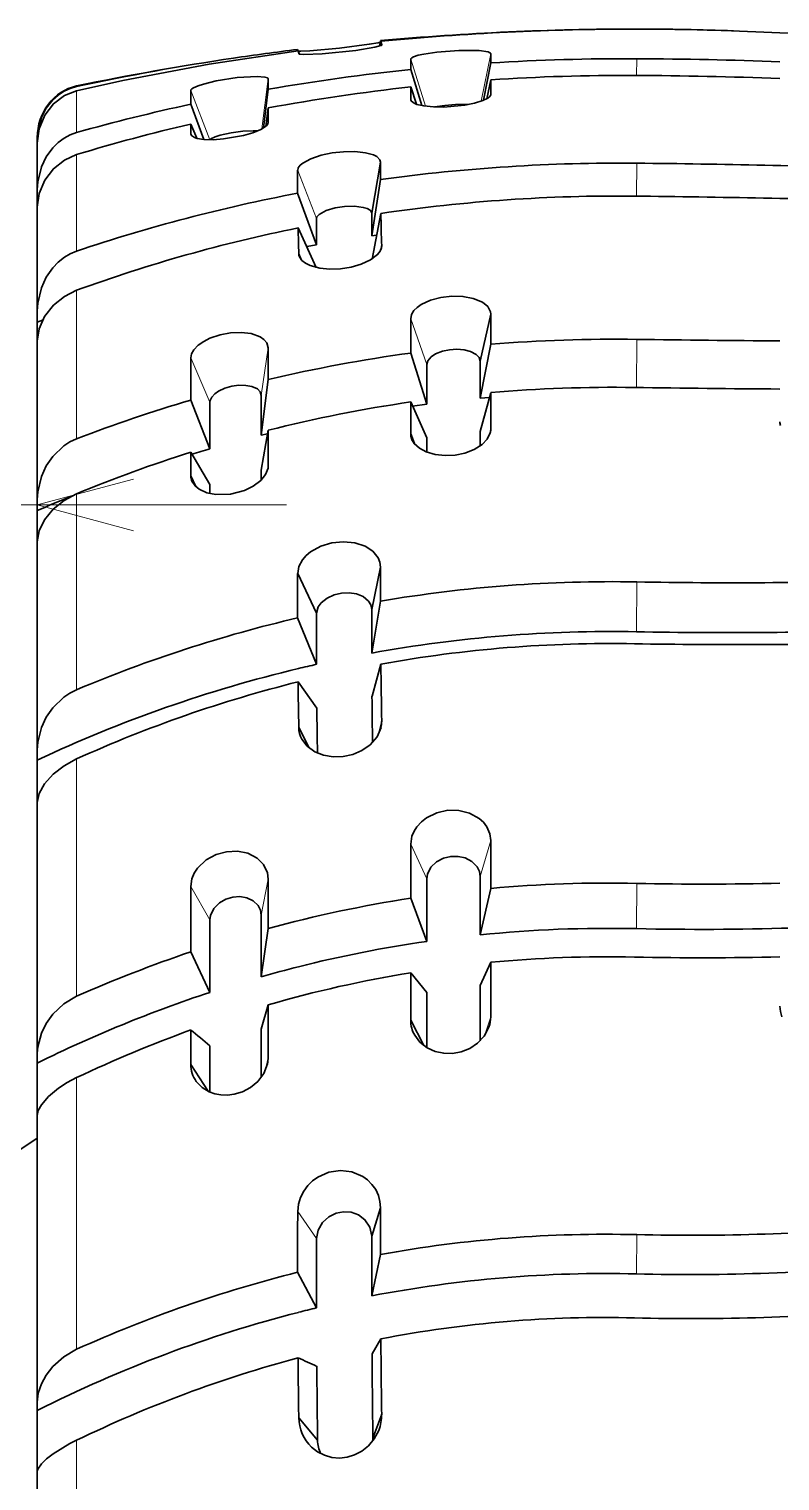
# Model space of a CAD drawing. Extents: x 2 to 295, y 3 to 209.
# Drawn here: x 143.45 to 158.51, y 136.95 to 166.06 of the extents above; entities that cross this region are included whole.
import ezdxf

# ---------------------------------------------------------------- set-up
doc = ezdxf.new("R2010")
doc.units = 0

msp = doc.modelspace()

# ---------------------------------------------------------------- linework, layer by layer
at = {"color": 7, "lineweight": 35, "ltscale": 0.000681279}
msp.add_line((148.843, 165.623), (148.834, 165.648), dxfattribs=at)
at = {"color": 7, "lineweight": 35, "ltscale": 0.002755}
msp.add_line((150.495, 165.825), (150.478, 165.717), dxfattribs=at)
at = {"color": 7, "lineweight": 35, "ltscale": 0.002353}
msp.add_line((150.488, 165.72), (150.503, 165.813), dxfattribs=at)
at = {"color": 7, "lineweight": 35, "ltscale": 0.001864}
msp.add_line((150.503, 165.813), (150.52, 165.74), dxfattribs=at)
at = {"color": 7, "lineweight": 35, "ltscale": 3.55095e-05}
msp.add_line((150.52, 165.74), (150.52, 165.738), dxfattribs=at)
at = {"color": 7, "lineweight": 35, "ltscale": 0.001848}
msp.add_line((148.843, 165.623), (148.869, 165.554), dxfattribs=at)
at = {"color": 7, "lineweight": 35, "ltscale": 0.001583}
msp.add_line((148.857, 165.561), (148.843, 165.623), dxfattribs=at)
at = {"color": 7, "lineweight": 35, "ltscale": 1.46208e-05}
msp.add_line((148.857, 165.561), (148.857, 165.561), dxfattribs=at)
at = {"color": 7, "lineweight": 35, "ltscale": 0.005265}
msp.add_line((151.103, 165.245), (151.103, 165.455), dxfattribs=at)
at = {"color": 7, "lineweight": 13, "ltscale": 0.024746}
msp.add_line((151.401, 164.511), (151.103, 165.455), dxfattribs=at)
at = {"color": 7, "lineweight": 13, "ltscale": 0.024237}
msp.add_line((152.516, 164.611), (152.707, 165.562), dxfattribs=at)
at = {"color": 7, "lineweight": 35, "ltscale": 0.019057}
msp.add_line((152.707, 165.378), (152.563, 164.629), dxfattribs=at)
at = {"color": 7, "lineweight": 35, "ltscale": 0.004603}
msp.add_line((152.707, 165.562), (152.707, 165.378), dxfattribs=at)
at = {"color": 7, "lineweight": 13, "ltscale": 0.008386}
msp.add_line((155.635, 165.464), (155.633, 165.128), dxfattribs=at)
at = {"color": 7, "lineweight": 35, "ltscale": 0.018839}
msp.add_line((151.322, 164.524), (151.103, 165.245), dxfattribs=at)
at = {"color": 7, "lineweight": 13, "ltscale": 0.000276947}
msp.add_line((144.4, 164.917), (144.4, 164.906), dxfattribs=at)
at = {"color": 7, "lineweight": 13, "ltscale": 0.020887}
msp.add_line((144.4, 164.819), (144.4, 163.983), dxfattribs=at)
at = {"color": 7, "lineweight": 13, "ltscale": 0.026502}
msp.add_line((147.073, 163.84), (146.692, 164.829), dxfattribs=at)
at = {"color": 7, "lineweight": 35, "ltscale": 0.00696}
msp.add_line((146.692, 164.551), (146.692, 164.829), dxfattribs=at)
at = {"color": 7, "lineweight": 13, "ltscale": 0.025251}
msp.add_line((148.114, 164.055), (148.243, 165.057), dxfattribs=at)
at = {"color": 7, "lineweight": 35, "ltscale": 0.019563}
msp.add_line((148.243, 164.852), (148.148, 164.075), dxfattribs=at)
at = {"color": 7, "lineweight": 35, "ltscale": 0.00513}
msp.add_line((148.243, 165.057), (148.243, 164.852), dxfattribs=at)
at = {"color": 7, "lineweight": 35, "ltscale": 0.009184}
msp.add_line((151.103, 164.898), (151.221, 164.55), dxfattribs=at)
at = {"color": 7, "lineweight": 35, "ltscale": 0.006331}
msp.add_line((151.103, 164.644), (151.103, 164.897), dxfattribs=at)
at = {"color": 7, "lineweight": 35, "ltscale": 0.009683}
msp.add_line((152.626, 164.66), (152.707, 165.039), dxfattribs=at)
at = {"color": 7, "lineweight": 35, "ltscale": 0.007203}
msp.add_line((152.707, 165.039), (152.707, 164.751), dxfattribs=at)
at = {"color": 7, "lineweight": 35, "ltscale": 0.018832}
msp.add_line((146.955, 163.845), (146.692, 164.551), dxfattribs=at)
at = {"color": 7, "lineweight": 13, "ltscale": 0.000750011}
msp.add_line((151.103, 164.644), (151.112, 164.616), dxfattribs=at)
at = {"color": 7, "lineweight": 13, "ltscale": 0.000466009}
msp.add_line((152.707, 164.751), (152.703, 164.733), dxfattribs=at)
at = {"color": 7, "lineweight": 35, "ltscale": 0.00025428}
msp.add_line((152.707, 164.751), (152.706, 164.741), dxfattribs=at)
at = {"color": 7, "lineweight": 35, "ltscale": 0.009333}
msp.add_line((148.193, 164.107), (148.243, 164.477), dxfattribs=at)
at = {"color": 7, "lineweight": 35, "ltscale": 0.007285}
msp.add_line((148.243, 164.477), (148.243, 164.185), dxfattribs=at)
at = {"color": 7, "lineweight": 35, "ltscale": 0.007774}
msp.add_line((146.692, 164.153), (146.814, 163.867), dxfattribs=at)
at = {"color": 7, "lineweight": 35, "ltscale": 0.004899}
msp.add_line((146.692, 163.957), (146.692, 164.153), dxfattribs=at)
at = {"color": 7, "lineweight": 35, "ltscale": 0.00097092}
msp.add_line((146.692, 163.957), (146.706, 163.921), dxfattribs=at)
at = {"color": 7, "lineweight": 35, "ltscale": 0.000175801}
msp.add_line((148.243, 164.185), (148.243, 164.178), dxfattribs=at)
at = {"color": 7, "lineweight": 13, "ltscale": 0.00017545}
msp.add_line((148.243, 164.185), (148.243, 164.178), dxfattribs=at)
at = {"color": 7, "lineweight": 35, "ltscale": 0.000714874}
msp.add_line((143.612, 163.852), (143.612, 163.88), dxfattribs=at)
at = {"color": 7, "lineweight": 35, "ltscale": 0.001982}
msp.add_line((143.612, 163.772), (143.612, 163.852), dxfattribs=at)
at = {"color": 7, "lineweight": 35, "ltscale": 0.023347}
msp.add_line((143.612, 162.839), (143.612, 163.772), dxfattribs=at)
at = {"color": 7, "lineweight": 13, "ltscale": 0.048393}
msp.add_line((144.4, 163.541), (144.4, 161.605), dxfattribs=at)
at = {"color": 7, "lineweight": 35, "ltscale": 0.025952}
msp.add_line((150.321, 162.366), (150.496, 163.389), dxfattribs=at)
at = {"color": 7, "lineweight": 35, "ltscale": 0.008758}
msp.add_line((150.496, 163.389), (150.495, 163.039), dxfattribs=at)
at = {"color": 7, "lineweight": 13, "ltscale": 0.016502}
msp.add_line((155.635, 163.368), (155.63, 162.708), dxfattribs=at)
at = {"color": 7, "lineweight": 13, "ltscale": 0.025952}
msp.add_line((149.213, 162.259), (148.835, 163.225), dxfattribs=at)
at = {"color": 7, "lineweight": 35, "ltscale": 0.028456}
msp.add_line((150.495, 163.039), (150.321, 161.914), dxfattribs=at)
at = {"color": 7, "lineweight": 35, "ltscale": 0.005535}
msp.add_line((143.612, 162.617), (143.612, 162.839), dxfattribs=at)
at = {"color": 7, "lineweight": 35, "ltscale": 0.02755}
msp.add_line((149.213, 161.731), (148.834, 162.766), dxfattribs=at)
at = {"color": 7, "lineweight": 35, "ltscale": 0.00022404}
msp.add_line((143.62, 162.62), (143.612, 162.617), dxfattribs=at)
at = {"color": 7, "lineweight": 35, "ltscale": 0.003164}
msp.add_line((143.612, 162.491), (143.612, 162.617), dxfattribs=at)
at = {"color": 7, "lineweight": 35, "ltscale": 0.052153}
msp.add_line((143.612, 160.404), (143.612, 162.49), dxfattribs=at)
at = {"color": 7, "lineweight": 35, "ltscale": 0.023262}
msp.add_line((150.326, 161.447), (150.503, 162.361), dxfattribs=at)
at = {"color": 7, "lineweight": 35, "ltscale": 0.021772}
msp.add_line((148.843, 162.07), (149.208, 161.279), dxfattribs=at)
at = {"color": 7, "lineweight": 35, "ltscale": 0.002494}
msp.add_line((150.419, 161.928), (150.32, 161.914), dxfattribs=at)
at = {"color": 7, "lineweight": 35, "ltscale": 0.004986}
msp.add_line((149.213, 161.731), (149.017, 161.695), dxfattribs=at)
at = {"color": 7, "lineweight": 35, "ltscale": 0.001844}
msp.add_line((150.52, 161.711), (150.507, 161.638), dxfattribs=at)
at = {"color": 7, "lineweight": 35, "ltscale": 0.003048}
msp.add_line((148.857, 161.549), (148.903, 161.436), dxfattribs=at)
at = {"color": 7, "lineweight": 13, "ltscale": 0.074429}
msp.add_line((144.4, 160.82), (144.4, 157.843), dxfattribs=at)
at = {"color": 7, "lineweight": 35, "ltscale": 0.005589}
msp.add_line((143.612, 160.181), (143.612, 160.404), dxfattribs=at)
at = {"color": 7, "lineweight": 35, "ltscale": 0.002858}
msp.add_line((143.719, 160.221), (143.612, 160.181), dxfattribs=at)
at = {"color": 7, "lineweight": 35, "ltscale": 0.009574}
msp.add_line((143.612, 159.798), (143.612, 160.181), dxfattribs=at)
at = {"color": 7, "lineweight": 35, "ltscale": 0.017224}
msp.add_line((151.103, 159.561), (151.103, 160.25), dxfattribs=at)
at = {"color": 7, "lineweight": 13, "ltscale": 0.024278}
msp.add_line((151.426, 159.334), (151.103, 160.25), dxfattribs=at)
at = {"color": 7, "lineweight": 35, "ltscale": 0.024279}
msp.add_line((152.495, 159.396), (152.707, 160.344), dxfattribs=at)
at = {"color": 7, "lineweight": 35, "ltscale": 0.015183}
msp.add_line((152.707, 160.344), (152.707, 159.737), dxfattribs=at)
at = {"color": 7, "lineweight": 13, "ltscale": 0.024118}
msp.add_line((155.635, 159.836), (155.628, 158.871), dxfattribs=at)
at = {"color": 7, "lineweight": 35, "ltscale": 0.079374}
msp.add_line((143.612, 156.623), (143.612, 159.798), dxfattribs=at)
at = {"color": 7, "lineweight": 13, "ltscale": 0.024089}
msp.add_line((148.105, 158.71), (148.243, 159.664), dxfattribs=at)
at = {"color": 7, "lineweight": 35, "ltscale": 0.015852}
msp.add_line((148.243, 159.664), (148.243, 159.03), dxfattribs=at)
at = {"color": 7, "lineweight": 35, "ltscale": 0.026872}
msp.add_line((151.426, 158.536), (151.103, 159.561), dxfattribs=at)
at = {"color": 7, "lineweight": 35, "ltscale": 0.027588}
msp.add_line((152.707, 159.737), (152.494, 158.654), dxfattribs=at)
at = {"color": 7, "lineweight": 13, "ltscale": 0.024113}
msp.add_line((147.075, 158.578), (146.692, 159.464), dxfattribs=at)
at = {"color": 7, "lineweight": 35, "ltscale": 0.021114}
msp.add_line((146.692, 158.619), (146.692, 159.464), dxfattribs=at)
at = {"color": 7, "lineweight": 35, "ltscale": 0.01996}
msp.add_line((151.426, 159.334), (151.426, 158.536), dxfattribs=at)
at = {"color": 7, "lineweight": 35, "ltscale": 0.018564}
msp.add_line((152.495, 158.654), (152.495, 159.396), dxfattribs=at)
at = {"color": 7, "lineweight": 35, "ltscale": 0.02811}
msp.add_line((148.243, 159.03), (148.105, 157.914), dxfattribs=at)
at = {"color": 7, "lineweight": 35, "ltscale": 0.017692}
msp.add_line((148.105, 158.003), (148.105, 158.71), dxfattribs=at)
at = {"color": 7, "lineweight": 35, "ltscale": 0.020199}
msp.add_line((152.494, 157.988), (152.707, 158.767), dxfattribs=at)
at = {"color": 7, "lineweight": 35, "ltscale": 0.004668}
msp.add_line((152.681, 158.67), (152.495, 158.654), dxfattribs=at)
at = {"color": 7, "lineweight": 35, "ltscale": 0.018356}
msp.add_line((152.707, 158.767), (152.707, 158.033), dxfattribs=at)
at = {"color": 7, "lineweight": 35, "ltscale": 0.026299}
msp.add_line((147.075, 157.639), (146.692, 158.619), dxfattribs=at)
at = {"color": 7, "lineweight": 35, "ltscale": 0.017716}
msp.add_line((147.075, 158.578), (147.075, 157.87), dxfattribs=at)
at = {"color": 7, "lineweight": 35, "ltscale": 0.016043}
msp.add_line((151.103, 157.939), (151.103, 158.581), dxfattribs=at)
at = {"color": 7, "lineweight": 35, "ltscale": 0.019637}
msp.add_line((151.103, 158.581), (151.426, 157.865), dxfattribs=at)
at = {"color": 7, "lineweight": 35, "ltscale": 0.007192}
msp.add_line((151.426, 158.536), (151.141, 158.498), dxfattribs=at)
at = {"color": 7, "lineweight": 35, "ltscale": 0.005762}
msp.add_line((147.075, 157.87), (147.075, 157.639), dxfattribs=at)
at = {"color": 7, "lineweight": 35, "ltscale": 0.020289}
msp.add_line((148.105, 157.214), (148.243, 158.014), dxfattribs=at)
at = {"color": 7, "lineweight": 35, "ltscale": 0.002217}
msp.add_line((148.105, 157.914), (148.105, 158.003), dxfattribs=at)
at = {"color": 7, "lineweight": 35, "ltscale": 0.003275}
msp.add_line((148.232, 157.945), (148.105, 157.914), dxfattribs=at)
at = {"color": 7, "lineweight": 35, "ltscale": 0.017779}
msp.add_line((148.243, 158.014), (148.243, 157.303), dxfattribs=at)
at = {"color": 7, "lineweight": 35, "ltscale": 0.005164}
msp.add_line((151.103, 157.939), (151.175, 157.746), dxfattribs=at)
at = {"color": 7, "lineweight": 35, "ltscale": 0.007251}
msp.add_line((151.426, 157.865), (151.426, 157.575), dxfattribs=at)
at = {"color": 7, "lineweight": 35, "ltscale": 0.007269}
msp.add_line((152.495, 157.697), (152.495, 157.988), dxfattribs=at)
at = {"color": 7, "lineweight": 13, "ltscale": 0.003457}
msp.add_line((152.707, 158.033), (152.675, 157.899), dxfattribs=at)
at = {"color": 7, "lineweight": 35, "ltscale": 0.018814}
msp.add_line((146.692, 157.574), (147.075, 156.926), dxfattribs=at)
at = {"color": 7, "lineweight": 35, "ltscale": 0.011796}
msp.add_line((146.692, 157.102), (146.692, 157.574), dxfattribs=at)
at = {"color": 7, "lineweight": 35, "ltscale": 0.004947}
msp.add_line((148.105, 157.017), (148.105, 157.214), dxfattribs=at)
at = {"color": 7, "lineweight": 13, "ltscale": 0.002281}
msp.add_line((148.243, 157.303), (148.23, 157.213), dxfattribs=at)
at = {"color": 7, "lineweight": 35, "ltscale": 0.005995}
msp.add_line((146.692, 157.102), (146.792, 156.884), dxfattribs=at)
at = {"color": 7, "lineweight": 35, "ltscale": 0.004538}
msp.add_line((147.075, 156.926), (147.075, 156.745), dxfattribs=at)
at = {"color": 7, "lineweight": 35, "ltscale": 0.005473}
msp.add_line((143.612, 156.404), (143.612, 156.623), dxfattribs=at)
at = {"color": 7, "lineweight": 13, "ltscale": 0.098204}
msp.add_line((144.4, 156.74), (144.4, 152.811), dxfattribs=at)
at = {"color": 7, "lineweight": 13}
msp.add_line((128.457, 156.517), (148.612, 156.517), dxfattribs=at)
at = {"color": 7, "lineweight": 35, "ltscale": 0.015686}
msp.add_line((143.612, 155.777), (143.612, 156.404), dxfattribs=at)
at = {"color": 7, "lineweight": 35, "ltscale": 0.104182}
msp.add_line((143.612, 151.609), (143.612, 155.777), dxfattribs=at)
at = {"color": 7, "lineweight": 35, "ltscale": 0.021633}
msp.add_line((150.321, 154.423), (150.496, 155.271), dxfattribs=at)
at = {"color": 7, "lineweight": 35, "ltscale": 0.017103}
msp.add_line((150.496, 155.271), (150.495, 154.587), dxfattribs=at)
at = {"color": 7, "lineweight": 35, "ltscale": 0.022154}
msp.add_line((149.213, 154.343), (148.835, 155.144), dxfattribs=at)
at = {"color": 7, "lineweight": 13, "ltscale": 0.02499}
msp.add_line((155.635, 154.973), (155.628, 153.974), dxfattribs=at)
at = {"color": 7, "lineweight": 35, "ltscale": 0.026383}
msp.add_line((150.495, 154.587), (150.321, 153.546), dxfattribs=at)
at = {"color": 7, "lineweight": 35, "ltscale": 0.025101}
msp.add_line((149.213, 153.321), (148.834, 154.251), dxfattribs=at)
at = {"color": 7, "lineweight": 35, "ltscale": 0.01676}
msp.add_line((150.326, 152.679), (150.503, 153.325), dxfattribs=at)
at = {"color": 7, "lineweight": 35, "ltscale": 0.016123}
msp.add_line((148.843, 152.968), (149.219, 152.444), dxfattribs=at)
at = {"color": 7, "lineweight": 35, "ltscale": 0.011471}
msp.add_line((148.857, 152.052), (149.067, 151.644), dxfattribs=at)
at = {"color": 7, "lineweight": 35, "ltscale": 0.006265}
msp.add_line((150.52, 152.177), (150.465, 151.932), dxfattribs=at)
at = {"color": 7, "lineweight": 35, "ltscale": 0.005191}
msp.add_line((143.612, 151.402), (143.612, 151.609), dxfattribs=at)
at = {"color": 7, "lineweight": 35, "ltscale": 0.021326}
msp.add_line((143.612, 150.549), (143.612, 151.402), dxfattribs=at)
at = {"color": 7, "lineweight": 13, "ltscale": 0.118995}
msp.add_line((144.4, 151.423), (144.4, 146.664), dxfattribs=at)
at = {"color": 7, "lineweight": 35, "ltscale": 0.125827}
msp.add_line((143.612, 145.516), (143.612, 150.549), dxfattribs=at)
at = {"color": 7, "lineweight": 35, "ltscale": 0.000351369}
msp.add_line((143.612, 149.817), (143.612, 149.831), dxfattribs=at)
at = {"color": 7, "lineweight": 35}
msp.add_line((143.612, 116.067), (143.612, 149.817), dxfattribs=at)
at = {"color": 7, "lineweight": 35, "ltscale": 0.027106}
msp.add_line((151.103, 148.632), (151.103, 149.716), dxfattribs=at)
at = {"color": 7, "lineweight": 13, "ltscale": 0.019216}
msp.add_line((151.426, 149.018), (151.103, 149.716), dxfattribs=at)
at = {"color": 7, "lineweight": 13, "ltscale": 0.018807}
msp.add_line((152.495, 149.064), (152.707, 149.785), dxfattribs=at)
at = {"color": 7, "lineweight": 35, "ltscale": 0.023932}
msp.add_line((152.707, 149.785), (152.707, 148.828), dxfattribs=at)
at = {"color": 7, "lineweight": 35, "ltscale": 0.029173}
msp.add_line((152.495, 147.897), (152.495, 149.064), dxfattribs=at)
at = {"color": 7, "lineweight": 13, "ltscale": 0.019271}
msp.add_line((147.075, 148.195), (146.692, 148.864), dxfattribs=at)
at = {"color": 7, "lineweight": 35, "ltscale": 0.032722}
msp.add_line((146.692, 147.555), (146.692, 148.864), dxfattribs=at)
at = {"color": 7, "lineweight": 13, "ltscale": 0.018346}
msp.add_line((148.105, 148.292), (148.243, 149.013), dxfattribs=at)
at = {"color": 7, "lineweight": 35, "ltscale": 0.024662}
msp.add_line((148.243, 149.013), (148.243, 148.026), dxfattribs=at)
at = {"color": 7, "lineweight": 35, "ltscale": 0.031333}
msp.add_line((151.426, 149.018), (151.426, 147.765), dxfattribs=at)
at = {"color": 7, "lineweight": 35, "ltscale": 0.023881}
msp.add_line((152.707, 148.828), (152.494, 147.897), dxfattribs=at)
at = {"color": 7, "lineweight": 13, "ltscale": 0.022685}
msp.add_line((155.635, 148.929), (155.628, 148.021), dxfattribs=at)
at = {"color": 7, "lineweight": 35, "ltscale": 0.023119}
msp.add_line((151.426, 147.765), (151.103, 148.632), dxfattribs=at)
at = {"color": 7, "lineweight": 35, "ltscale": 0.027518}
msp.add_line((147.075, 148.195), (147.075, 147.094), dxfattribs=at)
at = {"color": 7, "lineweight": 35, "ltscale": 0.027478}
msp.add_line((148.105, 147.193), (148.105, 148.292), dxfattribs=at)
at = {"color": 7, "lineweight": 35, "ltscale": 0.024469}
msp.add_line((148.243, 148.026), (148.105, 147.057), dxfattribs=at)
at = {"color": 7, "lineweight": 35, "ltscale": 0.022455}
msp.add_line((147.075, 146.742), (146.692, 147.555), dxfattribs=at)
at = {"color": 7, "lineweight": 35, "ltscale": 0.012823}
msp.add_line((152.494, 146.879), (152.707, 147.346), dxfattribs=at)
at = {"color": 7, "lineweight": 35, "ltscale": 0.027296}
msp.add_line((152.707, 147.346), (152.707, 146.254), dxfattribs=at)
at = {"color": 7, "lineweight": 35, "ltscale": 0.008791}
msp.add_line((147.075, 147.094), (147.075, 146.742), dxfattribs=at)
at = {"color": 7, "lineweight": 35, "ltscale": 0.003392}
msp.add_line((148.105, 147.057), (148.105, 147.193), dxfattribs=at)
at = {"color": 7, "lineweight": 35, "ltscale": 0.02382}
msp.add_line((151.103, 146.184), (151.103, 147.137), dxfattribs=at)
at = {"color": 7, "lineweight": 35, "ltscale": 0.012768}
msp.add_line((151.103, 147.137), (151.426, 146.742), dxfattribs=at)
at = {"color": 7, "lineweight": 35, "ltscale": 0.027651}
msp.add_line((151.426, 146.741), (151.426, 145.635), dxfattribs=at)
at = {"color": 7, "lineweight": 35, "ltscale": 0.027742}
msp.add_line((152.495, 145.769), (152.495, 146.879), dxfattribs=at)
at = {"color": 7, "lineweight": 35, "ltscale": 0.012734}
msp.add_line((148.105, 146.002), (148.243, 146.492), dxfattribs=at)
at = {"color": 7, "lineweight": 35, "ltscale": 0.026129}
msp.add_line((148.243, 146.492), (148.243, 145.447), dxfattribs=at)
at = {"color": 7, "lineweight": 35, "ltscale": 0.014299}
msp.add_line((151.103, 146.184), (151.366, 145.676), dxfattribs=at)
at = {"color": 7, "lineweight": 13, "ltscale": 0.010071}
msp.add_line((152.707, 146.254), (152.581, 145.871), dxfattribs=at)
at = {"color": 7, "lineweight": 35, "ltscale": 0.017271}
msp.add_line((146.692, 145.298), (146.692, 145.988), dxfattribs=at)
at = {"color": 7, "lineweight": 35, "ltscale": 0.023992}
msp.add_line((148.105, 145.042), (148.105, 146.002), dxfattribs=at)
at = {"color": 7, "lineweight": 35, "ltscale": 0.023216}
msp.add_line((147.075, 145.672), (147.075, 144.743), dxfattribs=at)
at = {"color": 7, "lineweight": 35, "ltscale": 0.004751}
msp.add_line((143.612, 145.326), (143.612, 145.516), dxfattribs=at)
at = {"color": 7, "lineweight": 35, "ltscale": 0.026311}
msp.add_line((143.612, 144.273), (143.612, 145.326), dxfattribs=at)
at = {"color": 7, "lineweight": 35, "ltscale": 0.015958}
msp.add_line((146.692, 145.298), (147.037, 144.76), dxfattribs=at)
at = {"color": 7, "lineweight": 13, "ltscale": 0.006722}
msp.add_line((148.243, 145.447), (148.187, 145.184), dxfattribs=at)
at = {"color": 7, "lineweight": 13, "ltscale": 0.136171}
msp.add_line((144.4, 145.033), (144.4, 139.586), dxfattribs=at)
at = {"color": 7, "lineweight": 35, "ltscale": 0.143647}
msp.add_line((143.612, 138.527), (143.612, 144.273), dxfattribs=at)
at = {"color": 7, "lineweight": 35, "ltscale": 0.145335}
msp.add_line((138.761, 140.614), (143.612, 143.817), dxfattribs=at)
at = {"color": 7, "lineweight": 35, "ltscale": 0.014893}
msp.add_line((150.321, 141.855), (150.496, 142.424), dxfattribs=at)
at = {"color": 7, "lineweight": 35, "ltscale": 0.023385}
msp.add_line((150.496, 142.424), (150.495, 141.488), dxfattribs=at)
at = {"color": 7, "lineweight": 13, "ltscale": 0.016471}
msp.add_line((149.213, 141.81), (148.835, 142.35), dxfattribs=at)
at = {"color": 7, "lineweight": 13, "ltscale": 0.019692}
msp.add_line((155.635, 141.885), (155.628, 141.098), dxfattribs=at)
at = {"color": 7, "lineweight": 35, "ltscale": 0.021234}
msp.add_line((150.495, 141.488), (150.321, 140.657), dxfattribs=at)
at = {"color": 7, "lineweight": 35, "ltscale": 0.020176}
msp.add_line((149.213, 140.418), (148.834, 141.13), dxfattribs=at)
at = {"color": 7, "lineweight": 35, "ltscale": 0.008746}
msp.add_line((150.326, 139.494), (150.503, 139.796), dxfattribs=at)
at = {"color": 7, "lineweight": 35, "ltscale": 0.004167}
msp.add_line((143.612, 138.361), (143.612, 138.527), dxfattribs=at)
at = {"color": 7, "lineweight": 35, "ltscale": 0.030491}
msp.add_line((143.612, 137.141), (143.612, 138.361), dxfattribs=at)
at = {"color": 7, "lineweight": 35, "ltscale": 0.012871}
msp.add_line((150.52, 138.287), (150.344, 137.803), dxfattribs=at)
at = {"color": 7, "lineweight": 35, "ltscale": 0.014698}
msp.add_line((148.857, 138.214), (149.235, 137.764), dxfattribs=at)
at = {"color": 7, "lineweight": 13, "ltscale": 0.149208}
msp.add_line((144.4, 137.762), (144.4, 131.794), dxfattribs=at)
at = {"color": 7, "lineweight": 35, "ltscale": 0.157103}
msp.add_line((143.612, 130.857), (143.612, 137.141), dxfattribs=at)
at = {"color": 7, "lineweight": 35}
for points in [[(148.846, 165.615), (148.898, 165.613), (149.079, 165.622), (149.673, 165.676), (150.27, 165.752), (150.446, 165.783), (150.491, 165.795)], [(150.52, 165.738), (150.519, 165.737), (150.517, 165.734), (150.513, 165.731), (150.501, 165.725), (150.382, 165.692), (150.001, 165.629), (149.324, 165.559), (148.955, 165.545), (148.871, 165.553), (148.86, 165.558), (148.858, 165.56), (148.857, 165.561)], [(148.843, 165.623), (147.061, 165.355), (145.325, 165.025), (144.4, 164.819)], [(151.103, 165.455), (151.105, 165.464), (151.109, 165.47), (151.122, 165.482), (151.155, 165.499), (151.252, 165.531), (151.367, 165.557), (151.627, 165.596), (152.065, 165.63), (152.475, 165.626), (152.655, 165.599), (152.69, 165.584), (152.701, 165.576), (152.706, 165.567), (152.707, 165.562)], [(146.692, 164.829), (146.694, 164.838), (146.711, 164.859), (146.743, 164.88), (146.837, 164.921), (146.948, 164.956), (147.2, 165.017), (147.622, 165.084), (148.019, 165.109), (148.179, 165.096), (148.228, 165.079), (148.239, 165.07), (148.243, 165.057)], [(144.4, 164.906), (144.271, 164.868), (144.15, 164.812), (144.031, 164.734), (143.924, 164.639), (143.793, 164.474), (143.695, 164.285), (143.621, 164.001), (143.612, 163.852)], [(143.612, 163.772), (143.65, 164.06), (143.761, 164.332), (143.937, 164.56), (144.158, 164.725), (144.4, 164.819)], [(152.706, 164.741), (152.701, 164.727), (152.68, 164.699), (152.646, 164.672), (152.551, 164.624), (152.379, 164.571), (152.187, 164.532), (151.765, 164.495), (151.558, 164.497), (151.364, 164.517), (151.226, 164.548), (151.17, 164.57), (151.115, 164.611), (151.105, 164.629)], [(152.282, 164.549), (152.003, 164.546), (151.785, 164.527), (151.582, 164.496)], [(144.4, 163.983), (144.272, 163.937), (144.152, 163.872), (144.032, 163.784), (143.924, 163.678), (143.793, 163.499), (143.695, 163.296), (143.621, 162.995), (143.612, 162.839)], [(148.243, 164.178), (148.239, 164.164), (148.22, 164.134), (148.189, 164.104), (148.099, 164.047), (147.935, 163.979), (147.75, 163.925), (147.344, 163.854), (147.143, 163.84), (146.954, 163.845), (146.819, 163.866), (146.763, 163.884), (146.706, 163.921), (146.696, 163.938)], [(148.032, 164.016), (147.944, 164.02), (147.735, 164.008), (147.503, 163.976), (147.28, 163.928), (147.181, 163.899), (147.094, 163.859), (147.079, 163.846), (147.076, 163.84)], [(143.612, 162.49), (143.649, 162.763), (143.761, 163.027), (143.936, 163.256), (144.157, 163.431), (144.4, 163.541)], [(148.835, 163.225), (148.848, 163.276), (148.884, 163.326), (148.938, 163.372), (149.101, 163.459), (149.305, 163.527), (149.528, 163.573), (149.756, 163.598), (149.98, 163.601), (150.193, 163.579), (150.357, 163.534), (150.423, 163.5), (150.486, 163.435), (150.496, 163.389)], [(149.773, 162.499), (149.584, 162.47), (149.407, 162.419), (149.264, 162.34), (149.222, 162.292), (149.213, 162.259)], [(150.321, 162.366), (150.308, 162.403), (150.287, 162.424), (150.226, 162.459), (150.151, 162.483), (149.975, 162.505), (149.773, 162.499)], [(144.4, 161.605), (144.274, 161.552), (144.155, 161.482), (144.034, 161.385), (143.925, 161.271), (143.793, 161.082), (143.695, 160.871), (143.621, 160.564), (143.612, 160.404)], [(150.517, 161.675), (150.49, 161.603), (150.438, 161.535), (150.295, 161.428), (150.111, 161.344), (149.908, 161.286), (149.695, 161.253), (149.481, 161.246), (149.276, 161.266), (149.088, 161.315), (148.994, 161.361), (148.918, 161.419), (148.87, 161.49)], [(143.612, 159.798), (143.649, 160.047), (143.76, 160.295), (143.935, 160.519), (144.155, 160.698), (144.4, 160.82)], [(151.103, 160.25), (151.12, 160.334), (151.167, 160.413), (151.231, 160.478), (151.31, 160.534), (151.498, 160.622), (151.709, 160.678), (151.929, 160.703), (152.148, 160.697), (152.356, 160.658), (152.54, 160.582), (152.646, 160.496), (152.702, 160.387), (152.707, 160.344)], [(146.692, 159.464), (146.708, 159.548), (146.754, 159.629), (146.842, 159.72), (146.951, 159.796), (147.074, 159.858), (147.277, 159.928), (147.49, 159.967), (147.701, 159.976), (147.905, 159.952), (148.082, 159.889), (148.159, 159.835), (148.216, 159.767), (148.243, 159.664)], [(152.495, 159.396), (152.473, 159.471), (152.415, 159.534), (152.304, 159.592), (152.173, 159.625), (152.028, 159.637), (151.882, 159.628), (151.737, 159.598), (151.602, 159.546), (151.509, 159.485), (151.445, 159.408), (151.426, 159.334)], [(148.105, 158.71), (148.083, 158.783), (148.026, 158.841), (147.918, 158.89), (147.792, 158.913), (147.653, 158.915), (147.514, 158.896), (147.375, 158.857), (147.247, 158.798), (147.17, 158.745), (147.11, 158.68), (147.078, 158.608), (147.075, 158.578)], [(144.4, 157.843), (144.267, 157.78), (144.142, 157.699), (143.925, 157.49), (143.793, 157.298), (143.695, 157.085), (143.621, 156.779), (143.612, 156.623)], [(152.699, 157.964), (152.638, 157.836), (152.535, 157.728), (152.372, 157.625), (152.188, 157.556), (151.992, 157.516), (151.792, 157.506), (151.595, 157.527), (151.411, 157.581), (151.277, 157.652), (151.171, 157.751), (151.121, 157.838)], [(148.24, 157.256), (148.19, 157.125), (148.097, 157.008), (147.944, 156.892), (147.768, 156.806), (147.485, 156.732), (147.196, 156.725), (147.016, 156.76), (146.857, 156.833), (146.776, 156.899), (146.719, 156.983)], [(143.612, 155.777), (143.649, 155.995), (143.759, 156.22), (143.933, 156.431), (144.152, 156.608), (144.4, 156.74)], [(148.835, 155.144), (148.86, 155.284), (148.929, 155.413), (149.005, 155.5), (149.094, 155.575), (149.299, 155.688), (149.523, 155.755), (149.753, 155.778), (149.981, 155.757), (150.191, 155.688), (150.341, 155.591), (150.45, 155.455), (150.485, 155.366), (150.496, 155.271)], [(150.321, 154.423), (150.302, 154.512), (150.255, 154.59), (150.148, 154.679), (150.015, 154.733), (149.868, 154.756), (149.717, 154.75), (149.566, 154.715), (149.425, 154.65), (149.305, 154.552), (149.248, 154.471), (149.213, 154.343)], [(144.4, 152.811), (144.267, 152.745), (144.142, 152.661), (143.925, 152.449), (143.793, 152.26), (143.695, 152.052), (143.621, 151.757), (143.612, 151.609)], [(150.507, 152.053), (150.427, 151.864), (150.292, 151.707), (150.125, 151.59), (149.939, 151.511), (149.745, 151.47), (149.548, 151.465), (149.356, 151.498), (149.179, 151.569), (149.025, 151.681), (148.918, 151.822)], [(143.612, 150.549), (143.649, 150.73), (143.759, 150.925), (143.932, 151.117), (144.15, 151.286), (144.4, 151.423)], [(151.103, 149.716), (151.127, 149.875), (151.168, 149.974), (151.225, 150.065), (151.316, 150.164), (151.42, 150.245), (151.627, 150.346), (151.847, 150.393), (152.067, 150.391), (152.281, 150.338), (152.476, 150.23), (152.56, 150.153), (152.628, 150.062), (152.69, 149.919), (152.707, 149.785)], [(146.692, 148.864), (146.715, 149.021), (146.762, 149.133), (146.827, 149.234), (147, 149.398), (147.197, 149.505), (147.41, 149.564), (147.627, 149.573), (147.834, 149.531), (148.021, 149.435), (148.148, 149.309), (148.227, 149.142), (148.243, 149.013)], [(152.495, 149.064), (152.479, 149.168), (152.434, 149.262), (152.329, 149.37), (152.196, 149.438), (152.052, 149.47), (151.904, 149.468), (151.759, 149.432), (151.622, 149.362), (151.508, 149.254), (151.437, 149.11), (151.426, 149.018)], [(148.105, 148.292), (148.089, 148.393), (148.044, 148.482), (147.942, 148.581), (147.813, 148.64), (147.675, 148.663), (147.535, 148.653), (147.396, 148.612), (147.265, 148.538), (147.155, 148.428), (147.086, 148.285), (147.075, 148.195)], [(144.4, 146.664), (144.143, 146.511), (143.924, 146.304), (143.793, 146.122), (143.695, 145.925), (143.621, 145.65), (143.612, 145.516)], [(152.671, 146.045), (152.577, 145.866), (152.443, 145.722), (152.287, 145.619), (152.117, 145.552), (151.942, 145.52), (151.766, 145.522), (151.593, 145.559), (151.431, 145.632), (151.288, 145.743), (151.183, 145.882)], [(148.228, 145.309), (148.154, 145.119), (148.035, 144.959), (147.89, 144.838), (147.728, 144.751), (147.559, 144.7), (147.427, 144.683), (147.294, 144.687), (147.173, 144.709), (147.058, 144.75), (146.917, 144.836), (146.801, 144.958)], [(143.612, 144.273), (143.633, 144.376), (143.695, 144.49), (143.838, 144.655), (144.036, 144.819), (144.212, 144.933), (144.4, 145.033)], [(148.835, 142.35), (148.849, 142.494), (148.891, 142.633), (148.956, 142.76), (149.04, 142.871), (149.135, 142.963), (149.24, 143.038), (149.462, 143.135), (149.695, 143.17), (149.923, 143.143), (150.139, 143.052), (150.237, 142.982), (150.325, 142.894), (150.4, 142.788), (150.456, 142.667), (150.486, 142.548), (150.496, 142.424)], [(150.321, 141.855), (150.282, 142.036), (150.184, 142.184), (150.054, 142.281), (149.908, 142.334), (149.756, 142.345), (149.605, 142.317), (149.458, 142.245), (149.333, 142.131), (149.244, 141.974), (149.213, 141.81)], [(144.4, 139.586), (144.143, 139.436), (143.924, 139.239), (143.793, 139.071), (143.694, 138.891), (143.633, 138.709), (143.612, 138.527)], [(143.612, 137.141), (143.621, 137.183), (143.695, 137.29), (143.799, 137.388), (143.931, 137.489), (144.268, 137.695), (144.4, 137.762)], [(150.46, 137.961), (150.372, 137.791), (150.254, 137.65), (150.121, 137.543), (149.975, 137.468), (149.826, 137.423), (149.672, 137.407), (149.52, 137.42), (149.371, 137.462), (149.231, 137.533), (149.113, 137.626)]]:
    msp.add_lwpolyline(points, dxfattribs=at)
at = {"color": 7, "lineweight": 13}
msp.add_lwpolyline([(145.543, 157.034), (143.612, 156.517), (145.543, 155.999)], dxfattribs=at)
at = {"color": 7, "lineweight": 35}
for centre, radius, start, end in [((155.63, 109.243), 56.815, 89.9954, 95.1854), ((155.567, 113.565), 52.492, 89.9774, 95.5362), ((155.593, 109.193), 56.864, 84.7732, 90.0046), ((155.642, 113.04), 53.018, 87.9109, 90.0078), ((155.143, 114.005), 52.027, 96.9653, 98.3971), ((154.642, 117.197), 48.796, 98.3626, 102.116), ((155.658, 110.541), 55.529, 98.4007, 101.6966), ((155.423, 122.769), 42.695, 89.716, 93.6476), ((155.225, 82.217), 83.248, 87.73963, 89.71801), ((155.28, 124.252), 41.205, 95.818, 99.8319), ((155.38, 125.444), 39.685, 89.7, 93.8623), ((155.115, 74.163), 90.967, 87.8619, 89.70189), ((155.226, 126.936), 38.184, 96.1987, 100.5361), ((154.651, 127.464), 37.931, 102.113, 105.6796), ((151.15, 164.644), 0.0474, 179.9512, 198.2591), ((154.553, 130.13), 34.919, 103.0107, 106.9036), ((146.743, 163.957), 0.0507, 180.0205, 201.6991), ((155.287, 128.534), 34.836, 89.4286, 97.9066), ((153.651, -41.527), 204.905, 88.0074, 89.4454), ((181.291, 162.945), 32.458, 179.505, 180.3163), ((154.981, 130.228), 33.113, 100.6984, 108.6348), ((155.255, 130.226), 32.484, 89.4126, 98.4114), ((153.257, -70.929), 233.649, 88.15668, 89.42842), ((181.491, 161.982), 32.279, 179.5095, 180.4463), ((182.009, 162.098), 31.689, 179.5154, 180.3324), ((204.34, 163.399), 53.847, 181.1047, 181.7965), ((154.904, 131.985), 30.689, 101.3908, 110.016), ((203.912, 163.261), 55.081, 181.2387, 181.7804), ((150.346, 161.706), 0.173, 349.7529, 1.7363), ((149.026, 161.555), 0.169, 181.8713, 202.4344), ((155.196, 129.54), 30.299, 89.1693, 94.7112), ((161.151, 540.22), 380.424, 269.16923, 269.60206), ((155.171, 129.706), 30.131, 97.7604, 103.2925), ((155.17, 130.551), 28.324, 89.155, 94.9892), ((160.944, 521.956), 363.124, 269.15479, 269.61563), ((155.046, 130.179), 29.641, 106.3689, 111.0471), ((155.146, 130.701), 28.172, 98.2521, 104.183), ((158.797, 158.18), 0.289, 180.041, 194.2237), ((151.387, 157.94), 0.284, 180.0471, 200.8694), ((152.414, 158.034), 0.293, 346.2453, 359.8701), ((155.027, 131.113), 27.742, 107.485, 112.5235), ((155.098, 129.645), 29.121, 105.9923, 106.7285), ((147.958, 157.302), 0.286, 350.8034, 0.1526), ((146.971, 157.102), 0.279, 180.0266, 205.3227), ((154.971, 130.006), 28.738, 111.8595, 113.2828), ((272.105, 154.597), 123.272, 179.74584, 180.161), ((155.123, 127.433), 27.545, 88.9346, 99.6707), ((157.515, 255.601), 100.646, 268.9295, 271.85671), ((270.376, 153.806), 121.164, 179.7462, 180.22933), ((270.389, 153.901), 120.069, 179.75084, 180.16956), ((155.182, 127.153), 27.832, 103.1846, 112.792), ((157.512, 254.666), 100.71, 268.92809, 271.95154), ((155.131, 127.004), 26.974, 88.9451, 100.2729), ((155.103, 127.933), 25.805, 88.9233, 100.2682), ((157.558, 257.892), 104.177, 268.91658, 271.76852), ((155.2, 126.721), 27.265, 103.4678, 115.1525), ((154.301, 130.586), 23.297, 102.6145, 103.5295), ((304.228, 154.952), 153.733, 180.60624, 181.03441), ((155.155, 127.66), 26.084, 104.0026, 114.3495), ((304.254, 154.835), 155.422, 180.68829, 181.02622), ((296.374, 154.061), 146.055, 180.54219, 180.90614), ((297.214, 153.993), 148.003, 180.59939, 180.94827), ((149.36, 152.062), 0.504, 181.1384, 208.4519), ((150, 152.168), 0.519, 347.162, 0.9298), ((155.057, 123.037), 25.898, 88.7224, 95.2071), ((156.952, 207.874), 58.961, 268.72032, 271.51308), ((155.106, 122.678), 26.26, 98.7683, 105.1483), ((155.065, 122.659), 25.368, 88.7299, 95.8161), ((156.941, 207.056), 59.05, 268.72546, 271.7362), ((155.105, 122.366), 25.665, 98.2424, 104.1059), ((155.316, 121.996), 26.975, 108.6449, 113.8697), ((155.042, 123.165), 24.293, 88.7117, 95.515), ((156.98, 209.259), 61.823, 268.70932, 271.41624), ((155.143, 122.202), 25.833, 104.0995, 105.8112), ((155.097, 122.777), 24.686, 99.3119, 106.1189), ((155.35, 121.577), 26.491, 108.2034, 116.3025), ((159.143, 146.471), 0.634, 180.1529, 200.12), ((151.713, 146.185), 0.611, 180.0502, 209.6961), ((152.07, 146.256), 0.637, 340.6766, 359.8007), ((155.347, 122.01), 25.493, 109.8471, 115.4299), ((113.189, 105.065), 52.888, 50.1559, 50.6939), ((147.269, 145.295), 0.577, 179.776, 215.7228), ((147.616, 145.448), 0.627, 347.2724, 359.91), ((378.934, 141.602), 230.1, 179.81392, 180.11749), ((156.714, 184.434), 42.562, 268.5477, 275.4772), ((374.375, 141.078), 225.163, 179.81364, 180.16795), ((374.242, 141.141), 223.922, 179.81749, 180.12384), ((155.001, 116.64), 25.253, 88.5617, 100.2773), ((156.706, 183.555), 42.47, 268.5445, 275.7227), ((155.241, 115.61), 26.313, 104.0942, 114.3308), ((155.011, 116.351), 24.755, 88.5728, 100.9222), ((155.297, 115.215), 25.927, 104.3978, 116.7878), ((155.09, 115.912), 25.201, 103.4857, 104.3345), ((156.732, 185.098), 44.897, 268.5397, 275.1635), ((154.987, 116.508), 23.716, 88.5491, 100.8993), ((406.308, 141.829), 255.813, 180.45532, 180.79332), ((398.702, 141.261), 248.382, 180.40742, 180.79758), ((155.27, 115.366), 24.894, 104.9604, 115.8885), ((134.451, 107.357), 35.141, 65.1497, 65.8228), ((406.155, 141.75), 257.323, 180.51976, 180.78742), ((398.457, 141.208), 249.246, 180.4512, 180.79168), ((149.653, 138.276), 0.866, 338.6632, 0.7312), ((149.687, 138.224), 0.83, 180.6984, 226.2024), ((149.816, 137.757), 0.581, 179.357, 206.8248), ((149.747, 137.773), 0.598, 357.9443, 2.8601)]:
    msp.add_arc(centre, radius, start, end, dxfattribs=at)
msp.add_ellipse((144.581, 163.88), major_axis=(0, 1.055), ratio=0.918783, start_param=0.187944, end_param=1.570796, dxfattribs=at)

doc.saveas('drawing.dxf')
